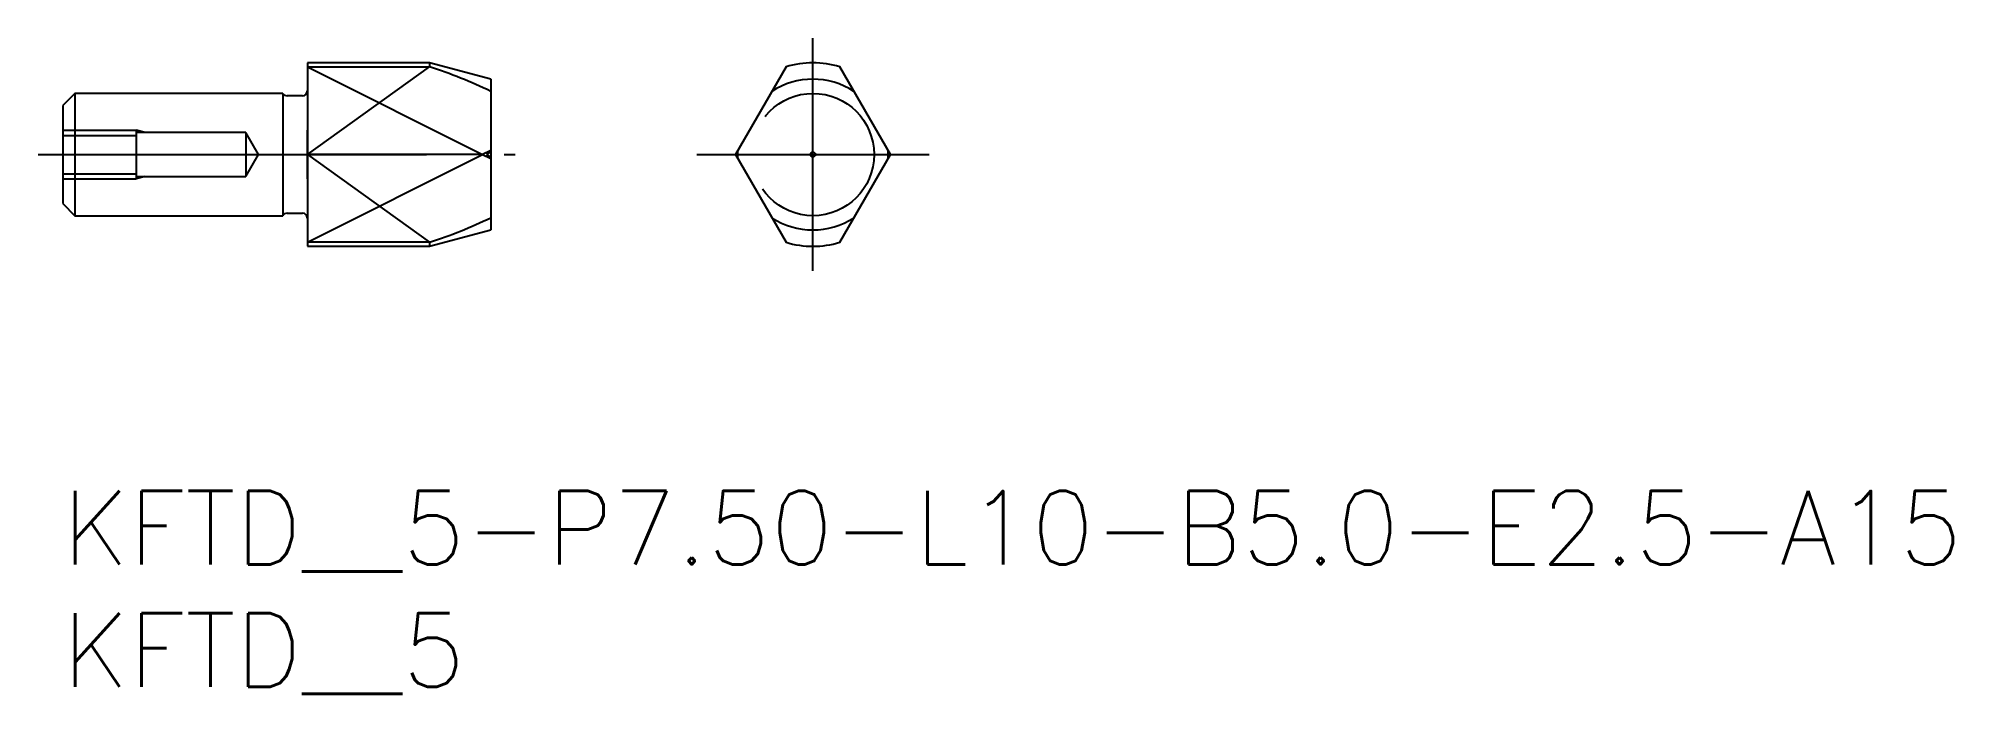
# Model space of a CAD drawing. Extents: x -1 to 77.3, y -8.3 to 18.5.
import ezdxf

# ---------------------------------------------------------------- set-up
doc = ezdxf.new("R2010")
doc.units = 0
doc.header["$LTSCALE"] = 0.5
doc.linetypes.add('CENTER', pattern=[50.8, 31.75, -6.35, 6.35, -6.35])
doc.linetypes.add('DASHED', pattern=[19.05, 12.7, -6.35])
for name, color, linetype in [('MSM_CENTER', 1, 'CENTER'), ('MSM_CONTINUOUS', 7, 'CONTINUOUS'), ('MSM_DASHED', 4, 'DASHED'), ('MSM_NARROW', 5, 'CONTINUOUS'), ('MSM_PART_NUMBER', 7, 'CONTINUOUS')]:
    doc.layers.add(name, color=color, linetype=linetype)
doc.styles.get("Standard").update_dxf_attribs({"font": 'txt.shx', "height": 1, "bigfont": 'bigfont.shx'})

# ---------------------------------------------------------------- blocks, each defined once
blk = doc.blocks.new('*U22')
at = {"layer": 'MSM_PART_NUMBER'}
blk.add_text('KFTD__5-P7.50-L10-B5.0-E2.5-A15', height=3, dxfattribs=at).set_placement((0, -3))
blk = doc.blocks.new('*U23')
at = {"layer": 'MSM_PART_NUMBER'}
blk.add_text('KFTD__5', height=3, dxfattribs=at).set_placement((0, -8))

msp = doc.modelspace()

# ---------------------------------------------------------------- linework, layer by layer
at = {"layer": 'MSM_CENTER'}
for p, q in [((30.671, 9), (30.671, 18.5)), ((-1, 13.75), (18.5, 13.75)), ((25.921, 13.75), (35.421, 13.75))]:
    msp.add_line(p, q, dxfattribs=at)
at = {"layer": 'MSM_CONTINUOUS'}
for p, q in [((10, 17.5), (10, 10)), ((15, 17.5), (10, 17.5)), ((10, 17.335), (15, 17.335)), ((15, 17.5), (15, 17.335)), ((17.5, 16.83), (15, 17.5)), ((29.571, 17.335), (27.502, 13.75)), ((33.841, 13.75), (31.771, 17.335)), ((17.5, 16.83), (17.5, 10.67)), ((0.5, 16.25), (0, 15.75)), ((0, 15.75), (0, 11.75)), ((0.5, 16.25), (0.5, 11.25)), ((9, 16.25), (0.5, 16.25)), ((9, 16.25), (9, 11.25)), ((9.8, 16.15), (9.173, 16.15)), ((10, 12.75), (10, 14.75)), ((17.165, 13.75), (10, 13.75)), ((17.5, 13.913), (17.165, 13.75)), ((17.165, 13.75), (17.5, 13.587)), ((27.502, 13.75), (29.571, 10.165)), ((31.771, 10.165), (33.841, 13.75)), ((0, 11.75), (0.5, 11.25)), ((0.5, 11.25), (9, 11.25)), ((9.173, 11.35), (9.8, 11.35)), ((15, 10), (17.5, 10.67)), ((15, 10.165), (10, 10.165)), ((10, 10), (15, 10)), ((15, 10.165), (15, 10))]:
    msp.add_line(p, q, dxfattribs=at)
msp.add_circle((30.671, 13.75), 0.1, dxfattribs=at)
for centre, radius, start, end in [((8.822, -1.687), 20, 64.28387, 72.00636), ((30.671, 13.75), 3.75, 72.94238, 107.05762), ((30.671, 13.75), 3.08, 56.96992, 123.03008), ((9.173, 16.35), 0.2, 210, 270), ((9.8, 16.35), 0.2, 270, 0), ((30.671, 13.75), 3.08, 176.96992, 183.03008), ((30.671, 13.75), 3.08, 356.96992, 3.03008), ((9.173, 11.15), 0.2, 90, 150), ((9.8, 11.15), 0.2, 0, 90), ((8.835, 29.154), 19.965, 287.98693, 295.72284), ((30.671, 13.75), 3.08, 236.96992, 303.03008), ((30.671, 13.75), 3.75, 252.94238, 287.05762)]:
    msp.add_arc(centre, radius, start, end, dxfattribs=at)
at = {"layer": 'MSM_DASHED'}
for p, q in [((0, 14.75), (3, 14.75)), ((0, 14.534), (3, 14.534)), ((3.37, 14.65), (3, 14.75)), ((3, 14.75), (3, 12.75)), ((7.48, 14.65), (3, 14.65)), ((8, 13.75), (7.48, 14.65)), ((7.48, 14.65), (7.48, 12.85)), ((7.48, 12.85), (8, 13.75)), ((17.5, 13.85), (17.327, 13.75)), ((17.327, 13.75), (17.5, 13.65)), ((0, 12.966), (3, 12.966)), ((0, 12.75), (3, 12.75)), ((3, 12.85), (7.48, 12.85)), ((3.37, 12.85), (3, 12.75))]:
    msp.add_line(p, q, dxfattribs=at)
msp.add_circle((30.671, 13.75), 2.5, dxfattribs=at)
at = {"layer": 'MSM_NARROW'}
for p, q in [((10, 13.75), (15, 17.335)), ((10, 17.335), (17.165, 13.75)), ((10, 13.75), (15, 10.165)), ((10, 10.165), (17.165, 13.75))]:
    msp.add_line(p, q, dxfattribs=at)

# ---------------------------------------------------------------- block references
at = {"layer": 'MSM_CONTINUOUS'}
for name in ['*U22', '*U23']:
    msp.add_blockref(name, (0, 0), dxfattribs=at)

doc.saveas('drawing.dxf')
